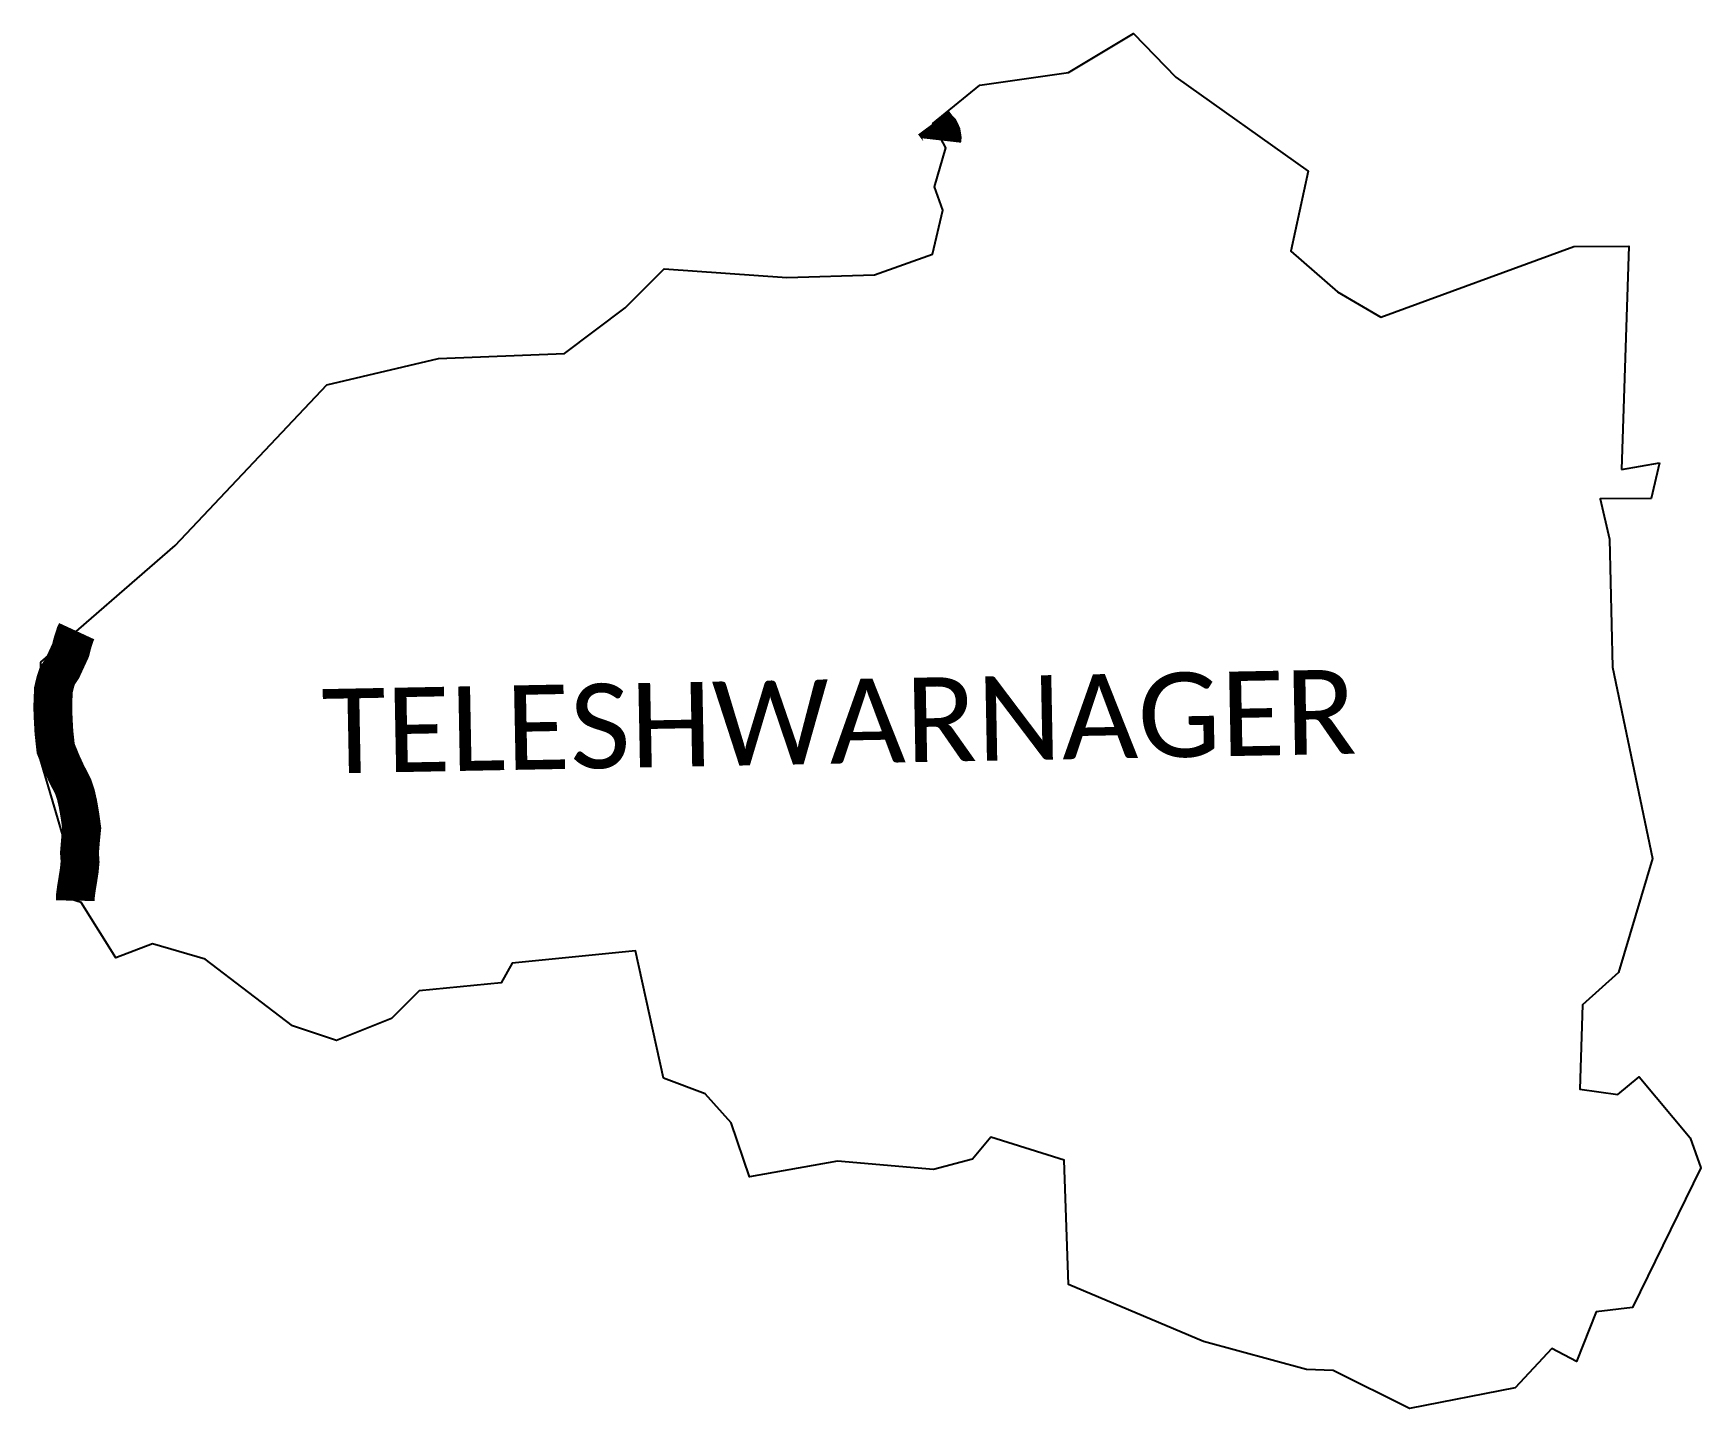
# Model space of a CAD drawing. Header units: metres. Extents: x 300015 to 302163, y 1956470 to 1958242.
import ezdxf

# ---------------------------------------------------------------- set-up
doc = ezdxf.new("R2010")
doc.units = ezdxf.units.M
doc.header["$MEASUREMENT"] = 0
doc.layers.add('NATURALLY PROTECTED', color=3, linetype='Continuous')
doc.layers.add('VILLAGE NAME', color=250, linetype='Continuous')
doc.styles.get("Standard").update_dxf_attribs({"font": 'simplex.shx'})

msp = doc.modelspace()

# ---------------------------------------------------------------- linework, layer by layer
at = {"color": 4, "flags": 128}
for points in [[(302110, 1957688.3), (302099, 1957642.3), (302033.5, 1957642.1), (302045.5, 1957590.3), (302049.3, 1957425.1), (302100.8, 1957178.8), (302057.1, 1957032), (302010.7, 1956990.2), (302007.4, 1956881.7), (302056.4, 1956874.8), (302083.6, 1956897.6), (302149.6, 1956818.9), (302163, 1956780.4), (302075.1, 1956600.7), (302028.2, 1956595), (302003.1, 1956530.8), (301971.3, 1956547.9), (301924, 1956497.1), (301787.8, 1956470.3), (301689.3, 1956519.3), (301655.2, 1956520.8), (301522.6, 1956556.7), (301348.3, 1956630), (301342.7, 1956790.4), (301248.4, 1956820.1), (301224.7, 1956791.6), (301174.6, 1956778.1), (301050.9, 1956788.8), (300937.6, 1956768.9), (300914, 1956838.5), (300880.1, 1956875.6), (300826.8, 1956895.8), (300790.4, 1957060), (300631.7, 1957044.1), (300617.5, 1957018.5), (300511.9, 1957008.3), (300476, 1956972.6), (300405.5, 1956944.6), (300348.4, 1956963.1), (300236.2, 1957049.1), (300168.2, 1957068.9), (300121.1, 1957050.9), (300076.1, 1957122.3), (300047.4, 1957131), (300054.8, 1957201.2), (300021.5, 1957314.8), (300024.5, 1957431.6), (300197.4, 1957581.8), (300392.9, 1957788.9), (300536.9, 1957822.8), (300699.2, 1957829), (300777.2, 1957887.9), (300827.6, 1957938.3), (300985.5, 1957927), (301098.4, 1957930.6), (301173.1, 1957957.3), (301186.6, 1958013.8), (301175.9, 1958043.9), (301190.2, 1958094.2), (301173.5, 1958125.3), (301234.4, 1958174.9), (301348.3, 1958191), (301400, 1958222.2), (301432.1, 1958241.5), (301486.8, 1958184.9), (301657.2, 1958064), (301634.8, 1957961.2), (301694.9, 1957908.8), (301750.8, 1957876), (301999.6, 1957967), (302070.6, 1957967.4), (302060.8, 1957679.8)], [(302060.8, 1957679.8), (302110, 1957688.3)]]:
    msp.add_lwpolyline(points, dxfattribs=at)
at = {"layer": 'NATURALLY PROTECTED', "const_width": 50, "flags": 128}
for points in [[(301174.7, 1958126.3), (301179.4, 1958120), (301182.6, 1958116.6), (301184.8, 1958112.1), (301185.6, 1958107), (301185.2, 1958103.5)], [(300070.5, 1957471.6), (300068.7, 1957467.7), (300065.3, 1957457.2), (300062.6, 1957446.8), (300051.6, 1957423), (300045.8, 1957414.5), (300043, 1957406.2), (300040.6, 1957396.2), (300040, 1957383.2), (300039.7, 1957372.8), (300040.3, 1957358), (300041.2, 1957341.5), (300043.5, 1957320.4), (300051.1, 1957301.8), (300057.3, 1957288.3), (300065.7, 1957272), (300069.5, 1957260.7), (300072.1, 1957249.4), (300075, 1957232.3), (300077, 1957217.6), (300075.4, 1957201.8), (300074.1, 1957186.4), (300074.9, 1957174.6), (300073.9, 1957163.8), (300072.4, 1957154.2), (300070, 1957139.3), (300068.8, 1957130.1), (300068.7, 1957124.5)]]:
    msp.add_lwpolyline(points, dxfattribs=at)

# ---------------------------------------------------------------- texts
at = {"layer": 'VILLAGE NAME', "insert": (300385.5, 1957396.9), "char_height": 108.748, "attachment_point": 1, "rotation": 1.1028}
msp.add_mtext_dynamic_manual_height_columns('{\\fCalibri|b0|i0|c0|p34;TELESHWARNAGER}', width=1571.314, gutter_width=543.7, heights=[0], dxfattribs=at)

doc.saveas('drawing.dxf')
